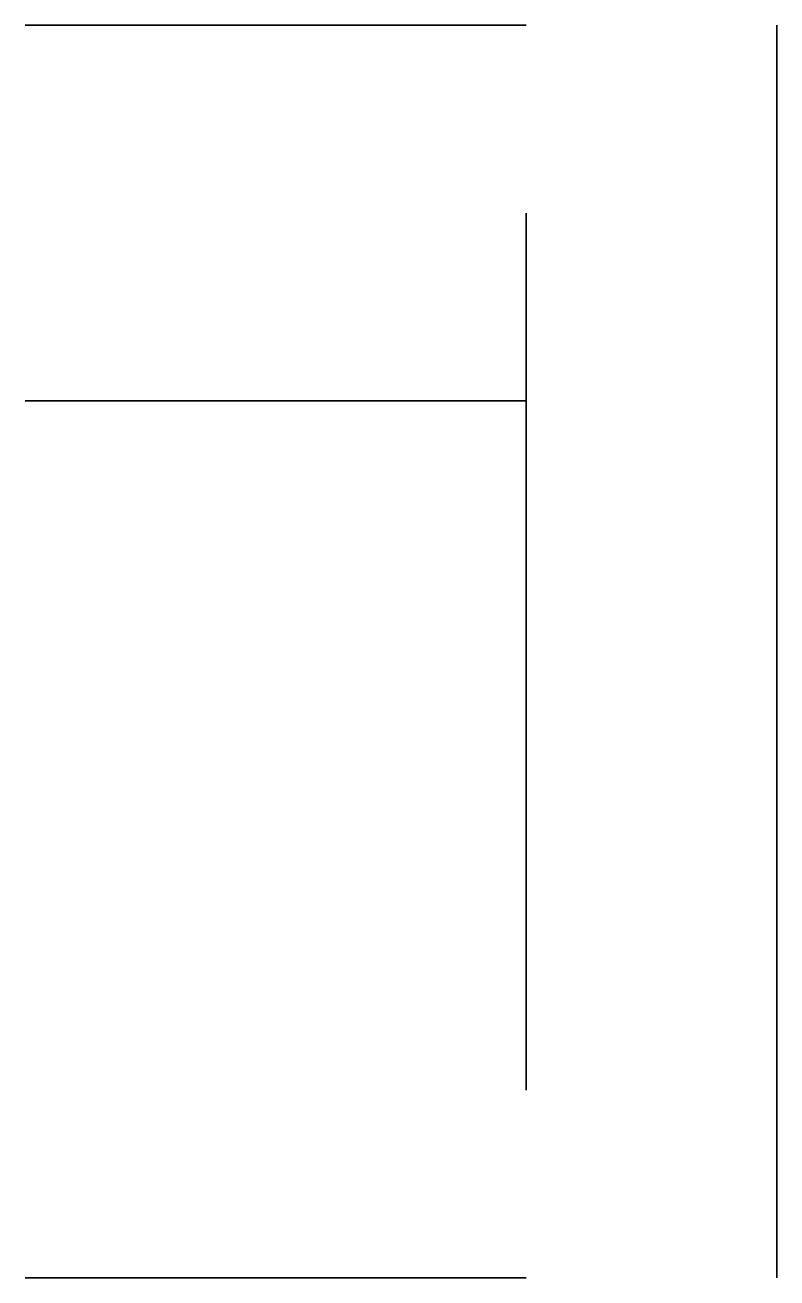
# Model space of a CAD drawing. Header units: inches. Extents: x -6.4 to -0.4, y -2.1 to 7.9.
import ezdxf

# ---------------------------------------------------------------- set-up
doc = ezdxf.new("R2010")
doc.units = ezdxf.units.IN
doc.header["$MEASUREMENT"] = 0

msp = doc.modelspace()

# ---------------------------------------------------------------- linework, layer by layer
for points in [[(-3.414, 7.903, 3), (-3.414, 7.903, 6), (-6.414, 7.903, 6), (-6.414, 7.903, 0), (-2.414, 7.903, 0), (-2.414, 7.903, 3)], [(-0.414, 7.903, 3), (-0.414, -0.597, 3), (-0.414, -2.097, 0), (-0.414, -0.597, 0), (-0.414, -0.597, 2), (-0.414, 6.403, 2), (-0.414, 6.403, 0), (-0.414, 7.903, 0)], [(-2.414, -0.597, 7), (-2.414, 0.903, 7), (-2.414, 0.903, 5), (-2.414, 4.903, 5), (-2.414, 4.903, 7), (-2.414, 6.403, 7), (-2.414, 6.403, 3), (-2.414, -0.597, 3)], [(-6.414, 4.903, 5), (-6.414, 4.903, 7), (-2.414, 4.903, 5)], [(-2.414, -2.097, 3), (-6.414, -2.097, 6), (-6.414, -2.097, 0), (-2.414, -2.097, 0)]]:
    msp.add_polyline3d(points, close=True)

doc.saveas('drawing.dxf')
